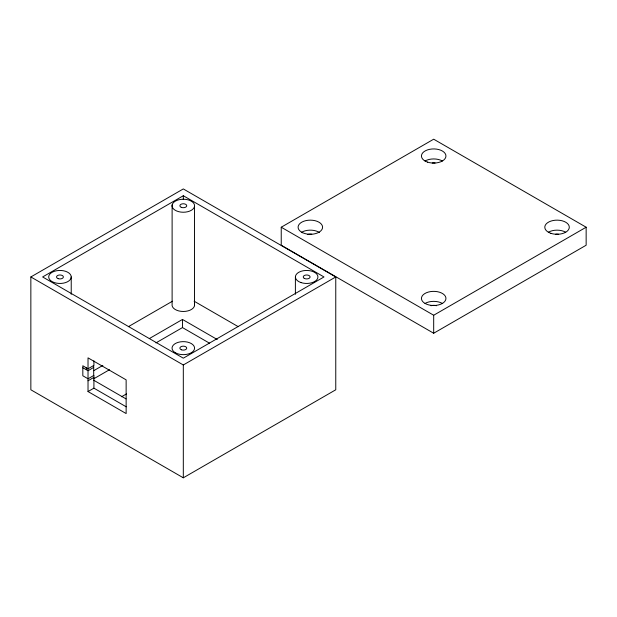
<?xml version="1.0" encoding="UTF-8"?>
<svg xmlns="http://www.w3.org/2000/svg" width="617" height="617" viewBox="0 0 617 617"><rect width="100%" height="100%" fill="white"/><g stroke="black" fill="none" stroke-linecap="round" stroke-linejoin="round"><path stroke-width="0.93" d="M93.915 360.822L93.915 365.372L88.023 368.773L88.023 357.852L126.138 379.856L126.138 413.56L88.023 391.556L88.023 368.773L82.825 365.773L82.825 375.776L88.054 378.784L93.915 375.375L93.915 388.155L126.223 406.811M93.668 365.519L93.699 367.393L88.131 370.694L82.902 367.817M30.85 276.956L183.311 188.933L335.764 276.956L335.764 389.782L183.311 477.805L30.85 389.782L30.85 276.956L183.311 364.971L335.764 276.956M183.311 195.736L42.627 276.956L183.311 358.176L323.987 276.956L183.311 195.736L183.311 199.592M281.236 227.218L433.689 139.195L586.15 227.218L586.15 245.227L433.689 333.242L281.236 245.227L281.236 227.218L433.689 315.241L586.15 227.218M128.367 326.678L172.482 301.204M93.738 370.678L102.862 365.411M149.306 338.594L182.478 319.444L217.253 339.527M88.023 380.782L93.915 377.38M93.738 378.807L109.494 369.714M155.939 342.898L182.478 327.581L209.472 343.168M88.023 391.556L93.915 388.155M121.534 396.77L126.508 393.901M194.131 301.204L238.247 326.678M93.73 380.242L126.022 398.891M86.287 367.778L86.388 369.745M433.689 315.241L433.689 333.242M295.389 276.956L295.389 294.294M194.502 206.494A11.268 6.509 0 0 1 176.57 210.952A11.268 6.509 0 0 1 178.853 199.761A11.268 6.509 0 0 1 194.502 206.494L194.502 305.724M183.311 364.971L183.311 477.805M182.478 319.444L182.478 327.581M172.112 204.975L172.112 304.204A11.268 6.509 0 0 0 183.465 311.469A11.268 6.509 0 0 0 194.463 304.019M93.699 367.393L93.699 375.522M71.225 276.956A11.268 6.509 0 0 1 54.319 282.586A11.268 6.509 0 0 1 54.319 271.318A11.268 6.509 0 0 1 71.225 276.956L71.225 294.294M425.028 303.433A12.247 7.072 0 0 0 445.528 300.263A12.247 7.072 0 0 0 430.519 291.602A12.247 7.072 0 0 0 425.028 303.433A12.247 7.072 0 0 1 442.358 303.433M548.382 232.223A12.247 7.072 0 0 1 565.704 232.223M555.647 234.213A5.391 3.108 0 0 1 558.439 234.213M307.644 234.529A5.391 3.108 0 0 1 311.739 234.213M430.998 305.739A5.391 3.108 0 0 1 436.389 305.739M301.497 232.324A12.247 7.072 0 0 1 319.56 232.563M432.301 162.996A5.391 3.108 0 0 1 435.085 162.996M425.028 161.006A12.247 7.072 0 0 1 442.358 161.006M550.919 233.342A12.247 7.072 0 0 0 569.298 227.218A12.247 7.072 0 0 0 550.919 221.094A12.247 7.072 0 0 0 550.919 233.342M427.566 162.124A12.247 7.072 0 0 0 445.944 156.001A12.247 7.072 0 0 0 427.566 149.877A12.247 7.072 0 0 0 427.566 162.124M302.662 232.732A12.247 7.072 0 0 0 322.444 228.305A12.247 7.072 0 0 0 305.916 220.624A12.247 7.072 0 0 0 302.662 232.732M301.027 282.586A11.268 6.509 0 0 0 317.932 276.956A11.268 6.509 0 0 0 301.027 271.318A11.268 6.509 0 0 0 301.027 282.586M304.235 278.352A3.432 1.982 0 0 0 309.973 277.465A3.432 1.982 0 0 0 305.77 275.043A3.432 1.982 0 0 0 304.235 278.352M181.413 349.793A3.432 1.982 0 0 0 186.727 348.266A3.432 1.982 0 0 0 181.776 346.368A3.432 1.982 0 0 0 181.413 349.793M175.336 352.747A11.268 6.509 0 0 0 194.193 349.831A11.268 6.509 0 0 0 180.388 341.857A11.268 6.509 0 0 0 175.336 352.747M58.237 278.668A3.432 1.982 0 0 0 63.389 276.956A3.432 1.982 0 0 0 58.237 275.236A3.432 1.982 0 0 0 58.237 278.668M181.259 207.327A3.432 1.982 0 0 0 186.712 205.97A3.432 1.982 0 0 0 181.953 203.918A3.432 1.982 0 0 0 181.259 207.327"/></g></svg>
